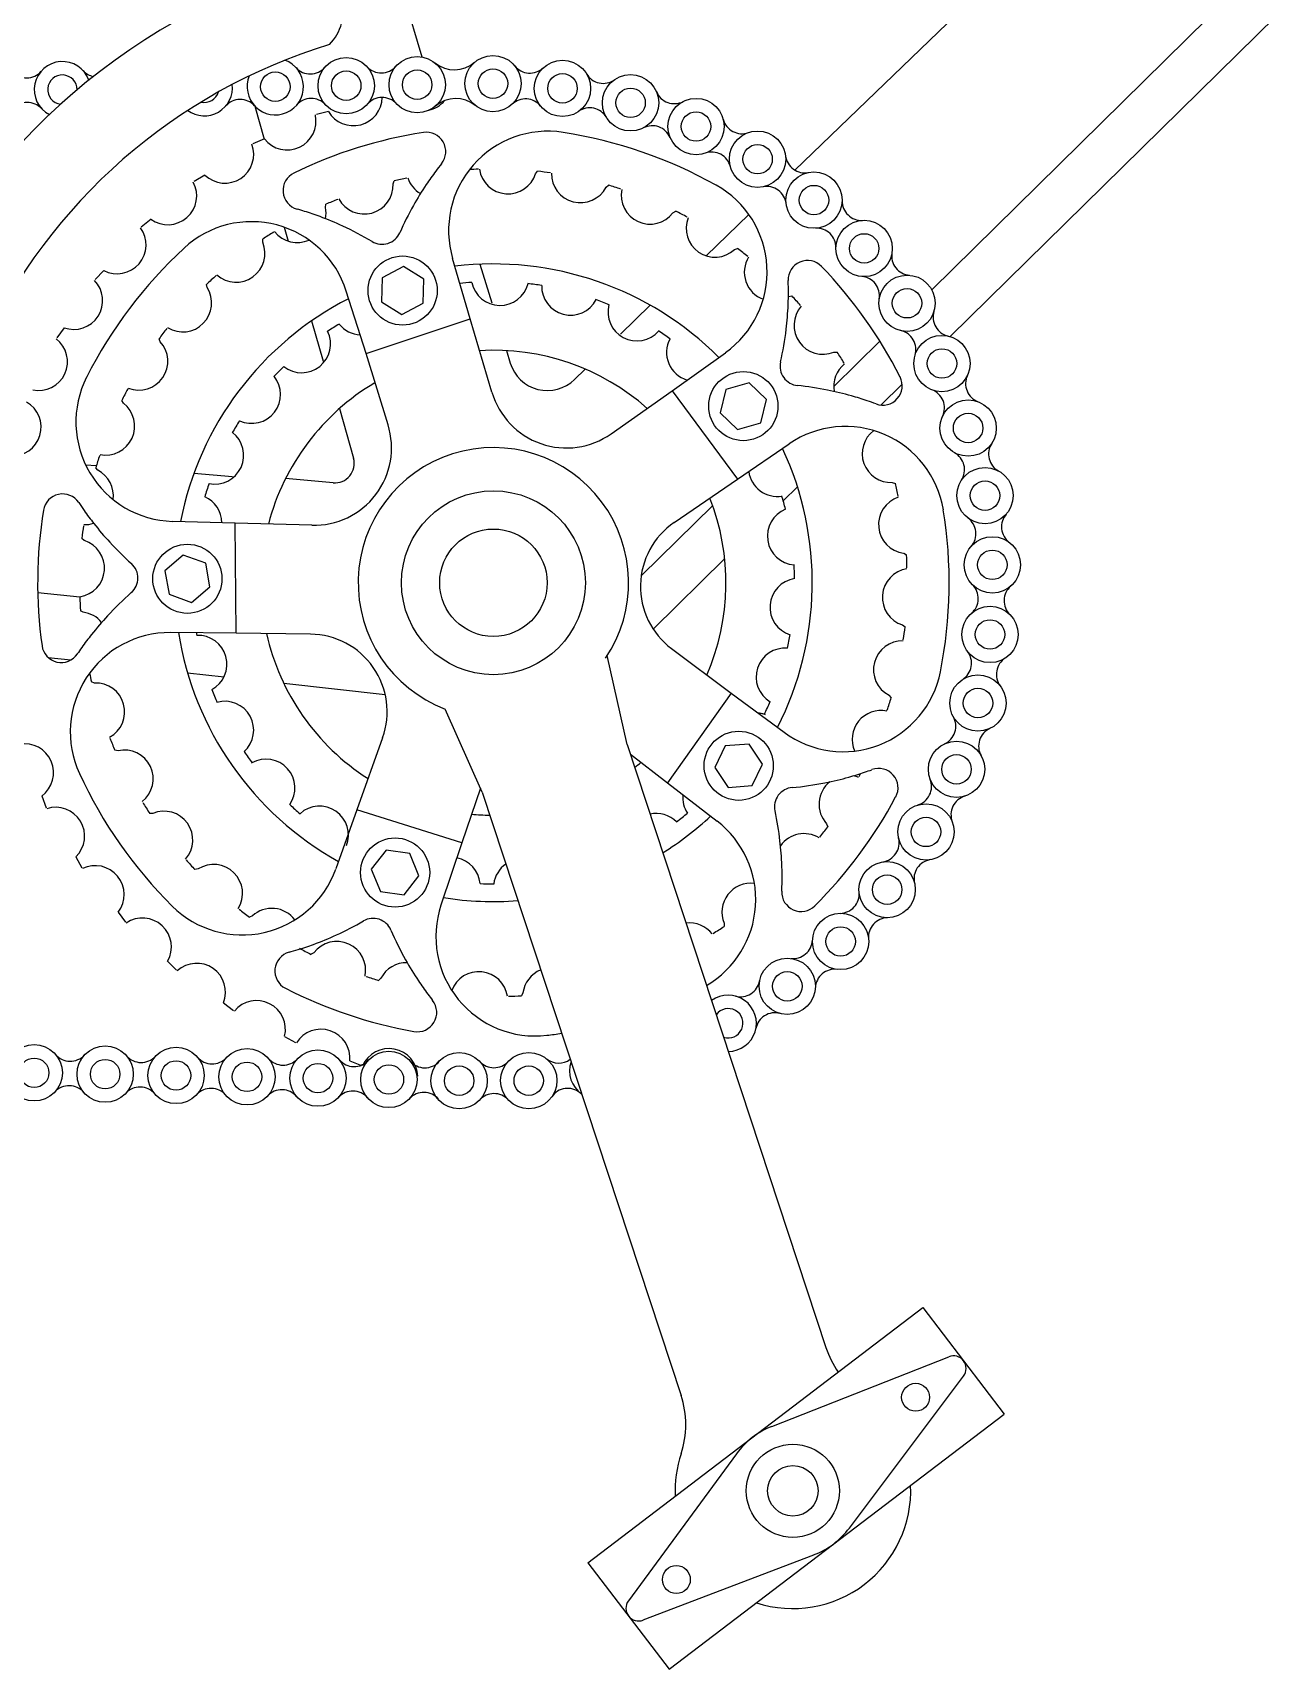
# Model space of a CAD drawing. Header units: millimetres. Extents: x -1371 to 325, y 0 to 965.
# Drawn here: x -713 to -486.3, y 82.5 to 383.6 of the extents above; entities that cross this region are included whole.
import ezdxf

# ---------------------------------------------------------------- set-up
doc = ezdxf.new("R2010")
doc.units = ezdxf.units.MM
doc.layers.add('ceco.net 411', color=7, linetype='Continuous', lineweight=25)

msp = doc.modelspace()

# ---------------------------------------------------------------- linework, layer by layer
at = {"layer": 'ceco.net 411'}
for p, q in [((-572.85, 358.31), (-238.88, 680.16)), ((-209.78, 668.9), (-547.68, 336.29)), ((-267.56, 600.08), (-544.28, 327.68)), ((-650.19, 408.53), (-641.48, 379.14)), ((-672.19, 370.11), (-670.48, 364.01)), ((-658.64, 369.11), (-660.88, 368.53)), ((-670.42, 364.04), (-672.54, 363.16)), ((-681.37, 357.39), (-683.35, 356.21)), ((-646.75, 355.77), (-646.56, 356.33)), ((-620.55, 357.65), (-620.18, 358.11)), ((-607.6, 355.16), (-607.15, 355.55)), ((-691.29, 349.27), (-693.09, 347.83)), ((-659.21, 351.45), (-659.12, 352.04)), ((-595.28, 350.46), (-594.77, 350.77)), ((-589.2, 342.56), (-581.33, 350.14)), ((-666.8, 347.82), (-666.05, 345.25)), ((-670.73, 345.03), (-670.74, 345.63)), ((-583.96, 343.69), (-583.41, 343.9)), ((-632.56, 330.98), (-635.81, 342.04)), ((-630.83, 341), (-628.63, 333.88)), ((-699.98, 339.86), (-701.57, 338.18)), ((-680.97, 336.71), (-681.08, 337.3)), ((-651.74, 324.55), (-655.38, 336.07)), ((-573.99, 335.06), (-573.41, 335.17)), ((-604.96, 328.11), (-599.5, 333.5)), ((-707.28, 329.32), (-708.62, 327.44)), ((-661.76, 330.58), (-659.6, 323.19)), ((-651.74, 324.55), (-632.56, 330.98)), ((-628.58, 317.45), (-632.56, 330.98)), ((-689.6, 326.74), (-689.81, 327.3)), ((-557.24, 326.87), (-565.72, 318.52)), ((-647.69, 311.47), (-651.74, 324.55)), ((-625.92, 325.1), (-625.21, 322.8)), ((-595.46, 317.71), (-585.63, 324.73)), ((-565.68, 324.83), (-565.08, 324.84)), ((-613.38, 319.82), (-611.46, 321.71)), ((-606.65, 309.81), (-595.46, 317.72)), ((-595.46, 317.72), (-583.41, 301.46)), ((-553.13, 318.96), (-557.06, 315.1)), ((-696.36, 315.43), (-696.67, 315.94)), ((-656.61, 314.47), (-654.04, 305.31)), ((-583.41, 301.46), (-573.9, 307.97)), ((-701.36, 303.89), (-703.29, 304.04)), ((-701.07, 303.11), (-701.46, 303.56)), ((-676.28, 301.91), (-683.42, 302.47)), ((-657.8, 300.8), (-666.53, 301.58)), ((-595.06, 293.49), (-583.41, 301.46)), ((-572.36, 300.03), (-574.99, 297.45)), ((-554.94, 300.85), (-554.38, 300.66)), ((-587.97, 296.62), (-601.06, 283.73)), ((-675.82, 293.37), (-687.35, 293.7)), ((-661.72, 292.97), (-675.82, 293.37)), ((-675.64, 273.14), (-675.82, 293.37)), ((-703.56, 290.16), (-704.02, 290.53)), ((-585.77, 286.84), (-598.93, 273.88)), ((-552.85, 287.83), (-552.33, 287.54)), ((-712.12, 280.58), (-704.38, 279.82)), ((-703.76, 276.97), (-704.28, 277.26)), ((-553.06, 274.65), (-552.59, 274.27)), ((-675.64, 273.14), (-687.71, 273.24)), ((-661.94, 272.95), (-675.64, 273.14)), ((-710.21, 268.66), (-706.01, 268.2)), ((-603.72, 252.66), (-607.36, 269.01)), ((-595.54, 270.28), (-584.57, 262.08)), ((-684.58, 265.85), (-677.85, 265.11)), ((-701.67, 263.95), (-702.23, 264.15)), ((-666.87, 263.9), (-648.22, 261.85)), ((-584.57, 262.08), (-596.31, 245.6)), ((-584.57, 262.07), (-574.86, 254.9)), ((-630.38, 243.87), (-637.18, 259.17)), ((-555.55, 261.7), (-555.16, 261.25)), ((-648.69, 253.89), (-653.42, 240.6)), ((-697.35, 251.49), (-697.94, 251.59)), ((-603.72, 252.66), (-567.14, 141.69)), ((-603.12, 250.84), (-596.31, 245.6)), ((-630.7, 244.59), (-634.12, 234.53)), ((-596.31, 245.6), (-587.18, 238.56)), ((-711.37, 243.17), (-710.55, 241.01)), ((-630.38, 243.87), (-593.8, 132.9)), ((-690.94, 239.97), (-691.53, 239.96)), ((-653.42, 240.6), (-657.29, 229.74)), ((-634.12, 234.53), (-653.42, 240.6)), ((-567.02, 238.06), (-566.8, 237.5)), ((-705.1, 231.99), (-703.99, 229.96)), ((-634.13, 234.53), (-637.95, 223.07)), ((-682.62, 229.74), (-683.2, 229.63)), ((-697.34, 221.79), (-695.96, 219.94)), ((-672.65, 221.11), (-673.2, 220.9)), ((-585.88, 219.77), (-585.87, 219.18)), ((-661.33, 214.34), (-661.84, 214.04)), ((-688.23, 212.77), (-686.61, 211.13)), ((-649.01, 209.64), (-649.46, 209.25)), ((-677.95, 205.11), (-676.12, 203.71)), ((-622.88, 206.95), (-623.17, 206.43)), ((-666.71, 198.95), (-664.7, 197.82)), ((-654.73, 194.42), (-652.58, 193.58)), ((-610.93, 102.11), (-549.31, 149.06)), ((-549.31, 149.06), (-534.38, 129.45)), ((-577.08, 127.2), (-544.54, 140.01)), ((-562.83, 108.49), (-541.84, 136.46)), ((-596, 82.51), (-534.38, 129.45)), ((-583.61, 122.17), (-603.49, 95.09)), ((-569.41, 103.53), (-600.8, 91.55)), ((-610.93, 102.11), (-596, 82.51))]:
    msp.add_line(p, q, dxfattribs=at)
for points in [[(-641.26, 333.83), (-641.12, 338.25), (-644.87, 340.57), (-648.76, 338.49), (-648.9, 334.07), (-645.15, 331.75)], [(-583.4, 310.61), (-579.15, 311.84), (-578.1, 316.13), (-581.29, 319.19), (-585.53, 317.96), (-586.58, 313.67)], [(-681.22, 285.98), (-685.38, 287.47), (-688.75, 284.62), (-687.97, 280.28), (-683.82, 278.78), (-680.44, 281.63)], [(-587.6, 248.41), (-585.12, 244.75), (-580.71, 245.07), (-578.79, 249.05), (-581.27, 252.7), (-585.67, 252.38)], [(-648.06, 233.18), (-650.77, 229.69), (-649.1, 225.6), (-644.72, 225), (-642.01, 228.49), (-643.68, 232.58)]]:
    msp.add_lwpolyline(points, close=True, dxfattribs=at)
for centre, radius in [((-628.39, 374.23), 5.18), ((-668.43, 373.66), 2.71), ((-655.38, 373.85), 5.18), ((-655.38, 373.85), 2.71), ((-642.33, 374.03), 5.18), ((-642.33, 374.03), 2.71), ((-628.39, 374.23), 2.71), ((-615.61, 373.35), 5.18), ((-615.61, 373.35), 2.71), ((-603.08, 370.7), 5.18), ((-603.08, 370.7), 2.71), ((-591.04, 366.33), 5.18), ((-591.04, 366.33), 2.71), ((-579.72, 360.32), 5.18), ((-579.72, 360.32), 2.71), ((-569.35, 352.8), 5.18), ((-569.35, 352.8), 2.71), ((-560.12, 343.91), 5.18), ((-560.12, 343.91), 2.71), ((-645.01, 336.16), 6.36), ((-552.23, 333.82), 5.18), ((-552.23, 333.82), 2.71), ((-545.81, 322.73), 5.18), ((-545.81, 322.73), 2.71), ((-582.34, 314.9), 6.36), ((-541, 310.86), 5.18), ((-541, 310.86), 2.71), ((-537.89, 298.43), 5.18), ((-537.89, 298.43), 2.71), ((-628.31, 282.4), 16.91), ((-628.31, 282.4), 9.88), ((-684.6, 283.13), 6.36), ((-536.54, 285.69), 5.18), ((-536.54, 285.69), 2.71), ((-536.97, 272.89), 5.18), ((-536.97, 272.89), 2.71), ((-539.19, 260.27), 5.18), ((-539.19, 260.27), 2.71), ((-583.19, 248.73), 6.36), ((-543.13, 248.08), 5.18), ((-543.13, 248.08), 2.71), ((-548.74, 236.56), 5.18), ((-548.74, 236.56), 2.71), ((-646.39, 229.09), 6.36), ((-555.89, 225.94), 5.18), ((-555.89, 225.94), 2.71), ((-564.45, 216.41), 5.18), ((-564.45, 216.41), 2.71), ((-574.26, 208.16), 5.18), ((-574.26, 208.16), 2.71), ((-712.77, 192.25), 5.18), ((-699.72, 192), 5.18), ((-686.68, 191.76), 5.18), ((-673.63, 191.51), 5.18), ((-660.58, 191.27), 5.18), ((-647.53, 191.02), 5.18), ((-634.62, 190.79), 5.18), ((-621.81, 190.8), 5.18), ((-712.77, 192.25), 2.71), ((-699.72, 192), 2.71), ((-686.68, 191.76), 2.71), ((-673.63, 191.51), 2.71), ((-660.58, 191.27), 2.71), ((-647.53, 191.02), 2.71), ((-634.62, 190.79), 2.71), ((-621.81, 190.8), 2.71), ((-550.65, 132.55), 2.57), ((-573.23, 115.34), 8.56), ((-573.23, 115.34), 4.64), ((-594.66, 99.02), 2.57)]:
    msp.add_circle(centre, radius, dxfattribs=at)
for centre, radius, start, end in [((-628.31, 282.4), 118.69, 106.5632, 157.9675), ((-664.86, 387.65), 8.94, 315.6818, 72.2932), ((-628.31, 282.4), 103.5, 106.9415, 155.3968), ((-714.18, 378.84), 3.57, 222.5858, 319.0359), ((-707.58, 373.11), 5.18, 19.9183, 242.3838), ((-701.13, 379.03), 3.57, 222.5858, 257.9664), ((-668.43, 373.66), 5.18, 157.3579, 70.1069), ((-661.99, 379.58), 3.57, 222.5858, 319.0359), ((-648.94, 379.77), 3.57, 222.5858, 319.0359), ((-635.48, 382.49), 5.71, 231.0074, 310.6143), ((-621.59, 379.73), 3.57, 218.9548, 313.1552), ((-707.58, 373.11), 2.71, 359.6771, 262.625), ((-681.48, 373.48), 5.18, 233.8567, 6.6976), ((-608.11, 377.84), 3.57, 210.9548, 305.1552), ((-714.02, 367.19), 3.57, 42.5858, 139.0359), ((-681.48, 373.48), 2.71, 257.1967, 343.3576), ((-674.87, 367.74), 3.57, 42.5858, 139.0359), ((-661.82, 367.93), 3.57, 42.5858, 139.0359), ((-654.06, 371.79), 5.31, 210.2572, 358.9029), ((-648.77, 368.11), 3.57, 42.5858, 139.0359), ((-641.37, 374.5), 5.31, 282.8676, 320.2085), ((-635.24, 365.77), 5.71, 51.0074, 130.6143), ((-622.41, 367.85), 3.57, 38.9548, 133.1552), ((-595.03, 374.11), 3.57, 202.9548, 297.1552), ((-666.25, 367.33), 5.31, 218.2572, 12.3077), ((-610.58, 366.2), 3.57, 30.9548, 125.1552), ((-582.59, 368.58), 3.57, 194.9548, 289.1552), ((-628.31, 282.4), 83.83, 98.8429, 115.9569), ((-640.65, 361.71), 3.57, 321.527, 98.8429), ((-618.28, 347.2), 18.27, 81.2039, 196.3827), ((-628.31, 282.4), 83.83, 60.7337, 81.2039), ((-599.09, 362.91), 3.57, 22.9548, 117.1552), ((-677.7, 361.23), 5.31, 226.2572, 20.3077), ((-588.17, 358.07), 3.57, 14.9548, 109.1552), ((-592.17, 323.19), 58.35, 141.527, 143.2312), ((-630.1, 302.85), 55.63, 90.9923, 92.6784), ((-625.62, 359.25), 5.31, 188.4311, 342.4816), ((-571.04, 361.38), 3.57, 186.9548, 281.1552), ((-688.19, 353.58), 5.31, 234.2572, 28.3077), ((-663.44, 354.57), 3.57, 115.9569, 254.0375), ((-652.06, 355.54), 5.31, 208.4311, 2.4816), ((-633.62, 302.22), 55.63, 100.9923, 103.451), ((-639, 358.55), 5.31, 198.4311, 239.1068), ((-592.17, 323.19), 58.35, 146.1858, 150.6349), ((-592.17, 323.19), 58.35, 143.2312, 146.1858), ((-626.52, 302.85), 55.63, 80.9923, 83.451), ((-612.31, 357.62), 5.31, 178.4311, 332.4816), ((-623, 302.23), 55.63, 70.9923, 73.451), ((-596.25, 339.6), 18.27, 305.5549, 60.7337), ((-578.03, 351.74), 3.57, 6.9548, 101.1552), ((-636.98, 301), 55.63, 110.9923, 113.451), ((-599.49, 353.69), 5.31, 168.4311, 322.4816), ((-560.61, 352.64), 3.57, 178.9548, 273.1552), ((-680.47, 295.04), 58.35, 72.6303, 74.0375), ((-680.47, 295.04), 58.35, 69.6757, 72.6303), ((-680.47, 295.04), 58.35, 65.2266, 69.6757), ((-664.4, 350.3), 5.31, 349.8675, 12.4816), ((-592.17, 323.19), 58.35, 150.6349, 156.1344), ((-619.64, 301), 55.63, 60.9923, 63.451), ((-587.55, 347.61), 5.31, 158.4311, 312.4816), ((-697.51, 344.56), 5.31, 242.2572, 36.3077), ((-672.8, 330.56), 18.27, 17.5549, 132.7337), ((-640.08, 299.21), 55.63, 120.9923, 123.451), ((-664.4, 350.3), 5.31, 218.4311, 294.2208), ((-680.47, 295.04), 58.35, 59.2331, 65.2266), ((-648.79, 348.24), 3.57, 239.2331, 336.1344), ((-568.87, 344.07), 3.57, 358.9548, 93.1552), ((-628.31, 282.4), 83.83, 132.7337, 153.2039), ((-675.64, 343), 5.31, 228.4311, 22.4816), ((-616.54, 299.21), 55.63, 50.9923, 53.451), ((-628.31, 282.4), 58.65, 45.0002, 96.9374), ((-576.85, 339.54), 5.31, 148.4311, 249.6734), ((-570.53, 338.12), 3.57, 43.9569, 182.0375), ((-628.31, 282.4), 83.83, 26.8429, 43.9569), ((-551.49, 342.54), 3.57, 170.9548, 265.1552), ((-705.49, 334.32), 5.31, 250.2572, 44.3077), ((-642.82, 296.91), 55.63, 130.9923, 133.451), ((-628.28, 282.17), 55.63, 94.1283, 96.3787), ((-627.08, 338.74), 5.31, 191.7644, 345.8149), ((-628.33, 282.17), 55.63, 80.795, 83.451), ((-632.4, 335.91), 58.35, 0.6303, 2.0375), ((-560.86, 335.2), 3.57, 350.9548, 85.1552), ((-685.45, 333.86), 5.31, 238.4311, 32.4816), ((-628.31, 282.4), 58.65, 117.0002, 168.9374), ((-614.12, 336.94), 5.31, 178.4311, 332.4816), ((-628.38, 282.18), 55.63, 67.4617, 70.1176), ((-632.4, 335.91), 58.35, 357.6757, 0.6303), ((-613.8, 296.91), 55.63, 40.9923, 43.451), ((-601.93, 332.2), 5.31, 165.0977, 319.1482), ((-632.4, 335.91), 58.35, 353.2266, 357.6757), ((-567.71, 329.74), 5.31, 138.4311, 292.4816), ((-543.87, 331.26), 3.57, 162.9548, 257.1552), ((-645.12, 294.17), 55.63, 140.9923, 143.451), ((-663.58, 326.35), 5.31, 231.7644, 25.8149), ((-628.18, 282.21), 55.63, 120.795, 123.451), ((-652.5, 333.3), 5.31, 218.4311, 266.4751), ((-628.43, 282.21), 55.63, 54.1283, 56.7843), ((-632.4, 335.91), 58.35, 347.2331, 353.2266), ((-554.17, 325.3), 3.57, 342.9548, 77.1552), ((-711.96, 323.07), 5.31, 258.2572, 52.3077), ((-693.51, 323.16), 5.31, 248.4311, 42.4816), ((-628.31, 282.4), 42.77, 48.6144, 93.3759), ((-591.15, 324.77), 5.31, 151.7644, 253.2099), ((-628.14, 282.24), 55.63, 134.1283, 136.7843), ((-618.39, 324.9), 7.14, 197.1564, 314.579), ((-572.02, 322.23), 3.57, 167.2331, 264.1344), ((-560.41, 318.5), 5.31, 128.4311, 189.8329), ((-611.5, 294.17), 55.63, 30.9923, 33.451), ((-686.83, 311.96), 18.27, 153.2039, 268.3827), ((-672.77, 317.03), 5.31, 245.0977, 39.1482), ((-628.31, 282.4), 42.77, 120.6144, 165.3759), ((-556.69, 318.65), 3.57, 249.527, 26.8429), ((-537.89, 319.03), 3.57, 154.9548, 249.1552), ((-646.91, 291.07), 55.63, 150.9923, 153.451), ((-614.88, 321.47), 14.27, 196.3827, 305.2196), ((-578.34, 260.64), 58.35, 78.6349, 84.1344), ((-578.34, 260.64), 58.35, 74.1858, 78.6349), ((-578.34, 260.64), 58.35, 71.2312, 74.1858), ((-548.92, 314.56), 3.57, 334.9548, 69.1552), ((-716.81, 311.04), 5.31, 266.2572, 60.3077), ((-699.6, 311.21), 5.31, 258.4311, 52.4816), ((-578.34, 260.64), 58.35, 69.527, 71.2312), ((-628.11, 282.29), 55.63, 147.4617, 150.1176), ((-661.32, 307.24), 14.27, 268.3827, 17.2196), ((-563.58, 292.89), 18.27, 9.2039, 124.3827), ((-555.17, 306.16), 5.31, 127.0251, 272.4816), ((-679.55, 305.84), 5.31, 258.4311, 52.4816), ((-628.31, 282.4), 24.87, 326.0901, 249.0893), ((-628.31, 282.4), 58.65, 333.0002, 24.9374), ((-533.67, 306.09), 3.57, 146.9548, 241.1552), ((-648.13, 287.71), 55.63, 160.9923, 163.451), ((-657.48, 304.35), 3.57, 264.8544, 15.6448), ((-545.22, 303.2), 3.57, 326.9548, 61.1552), ((-703.52, 298.4), 5.31, 352.4947, 62.4816), ((-576.09, 303.59), 5.31, 187.8581, 279.1482), ((-707.55, 295.17), 3.57, 33.527, 170.8429), ((-628.08, 282.34), 55.63, 160.795, 163.451), ((-683.58, 293.39), 5.31, 0.5694, 65.8149), ((-628.53, 282.33), 55.63, 14.1283, 16.7843), ((-552.16, 293.1), 5.31, 108.4311, 262.4816), ((-608.48, 287.72), 55.63, 10.9923, 13.451), ((-628.31, 282.4), 83.83, 170.8429, 187.9569), ((-655.94, 329.37), 58.35, 213.527, 215.2312), ((-655.94, 329.37), 58.35, 215.2312, 218.1858), ((-628.31, 282.4), 42.77, 336.6144, 21.3759), ((-572.61, 290.98), 5.31, 111.7644, 265.8149), ((-628.31, 282.4), 83.83, 348.7337, 9.2039), ((-648.75, 284.19), 55.63, 170.9923, 173.451), ((-703.52, 298.4), 5.31, 268.4311, 288.4377), ((-655.94, 329.37), 58.35, 218.1858, 222.6349), ((-587, 281.71), 14.27, 124.3827, 233.2196), ((-543.13, 291.44), 3.57, 318.9548, 53.1552), ((-531.29, 292.69), 3.57, 138.9548, 233.1552), ((-705.15, 285.09), 5.31, 278.4311, 72.4816), ((-655.94, 329.37), 58.35, 222.6349, 228.1344), ((-607.86, 284.19), 55.63, 0.9923, 3.451), ((-697.26, 283.26), 3.57, 311.2331, 48.1344), ((-572.13, 277.9), 5.31, 98.4311, 252.4816), ((-628.54, 282.39), 55.63, 0.795, 3.451), ((-551.46, 279.71), 5.31, 98.4311, 252.4816), ((-656.45, 236.7), 58.35, 131.2331, 137.2266), ((-542.7, 279.49), 3.57, 310.9548, 45.1552), ((-530.81, 279.09), 3.57, 130.9548, 225.1552), ((-648.75, 280.61), 55.63, 180.795, 183.451), ((-704.45, 271.71), 5.31, 39.7845, 82.4816), ((-656.45, 236.7), 58.35, 137.2266, 141.6757), ((-607.86, 280.62), 55.63, 350.9923, 353.451), ((-687.86, 254.97), 18.27, 89.5549, 204.7337), ((-656.45, 236.7), 58.35, 141.6757, 144.6303), ((-628.31, 282.4), 58.65, 189.0002, 240.9374), ((-628.08, 282.44), 55.63, 189.5629, 190.1176), ((-682.63, 267.41), 5.31, 298.4311, 92.4816), ((-628.31, 282.4), 42.77, 192.6144, 237.3759), ((-662.13, 258.68), 14.27, 340.3827, 89.2196), ((-628.53, 282.44), 55.63, 347.4617, 350.1176), ((-553.09, 266.41), 5.31, 88.4311, 242.4816), ((-707.8, 271.29), 3.57, 187.9569, 326.0375), ((-656.45, 236.7), 58.35, 144.6303, 146.0375), ((-574.68, 265.07), 5.31, 85.0977, 239.1482), ((-543.94, 267.61), 3.57, 302.9548, 37.1552), ((-532.22, 265.55), 3.57, 122.9548, 217.1552), ((-648.13, 277.09), 55.63, 191.7441, 193.451), ((-564, 269.59), 18.27, 233.5549, 348.7337), ((-701.44, 258.65), 5.31, 298.4311, 92.4816), ((-628.09, 282.49), 55.63, 200.795, 203.451), ((-677.71, 255.29), 5.31, 311.7644, 105.8149), ((-628.52, 282.49), 55.63, 334.1283, 336.7843), ((-608.48, 277.09), 55.63, 340.9923, 343.451), ((-580.12, 253.17), 5.31, 71.7644, 85.3215), ((-579.91, 253.08), 5.31, 71.7644, 86.3873), ((-557.01, 253.59), 5.31, 78.4311, 203.774), ((-546.82, 256.01), 3.57, 294.9548, 29.1552), ((-646.9, 273.73), 55.63, 200.9923, 203.451), ((-535.5, 252.34), 3.57, 114.9548, 209.1552), ((-714.51, 247.45), 5.31, 306.2572, 100.3077), ((-696.2, 246.31), 5.31, 308.4311, 102.4816), ((-628.12, 282.54), 55.63, 214.1283, 216.7843), ((-670.13, 244.63), 5.31, 325.0977, 119.1482), ((-628.31, 282.4), 83.83, 204.7337, 225.2039), ((-628.31, 282.4), 42.77, 307.4045, 309.3759), ((-578.68, 302.83), 58.35, 285.6757, 288.6303), ((-609.71, 273.73), 55.63, 330.9923, 331.6435), ((-578.68, 302.83), 58.35, 288.6303, 290.0375), ((-557.46, 244.67), 3.57, 331.9569, 110.0375), ((-573.03, 241.18), 3.57, 95.2331, 192.1344), ((-578.68, 302.83), 58.35, 275.2331, 281.2266), ((-563.1, 241.65), 5.31, 128.7977, 222.4816), ((-578.68, 302.83), 58.35, 281.2266, 285.6757), ((-563.1, 241.65), 5.31, 68.4311, 79.7727), ((-551.29, 244.93), 3.57, 286.9548, 21.1552), ((-708.81, 235.79), 5.31, 314.2572, 108.3077), ((-645.12, 270.63), 55.63, 210.9923, 213.451), ((-628.16, 282.58), 55.63, 227.4617, 230.1176), ((-660.29, 236), 5.31, 338.4311, 132.4816), ((-588.16, 242.85), 5.31, 174.1678, 212.4816), ((-628.31, 282.4), 83.83, 314.8429, 331.9569), ((-540.58, 239.72), 3.57, 106.9548, 201.1552), ((-688.91, 235.07), 5.31, 318.4311, 112.4816), ((-628.31, 282.4), 42.77, 264.6144, 269.0871), ((-598.37, 234.66), 5.31, 45.0977, 102.2923), ((-628.31, 282.4), 58.65, 302.0907, 312.9374), ((-628.45, 282.58), 55.63, 307.4617, 310.1176), ((-598.33, 224.09), 18.27, 300.3362, 52.3827), ((-633.56, 228.16), 58.35, 6.6349, 12.1344), ((-633.56, 228.16), 58.35, 2.1858, 6.6349), ((-571.17, 230.94), 5.31, 58.4311, 144.8377), ((-611.49, 270.63), 55.63, 320.9923, 323.451), ((-557.25, 234.57), 3.57, 278.9548, 13.1552), ((-701.54, 225.04), 5.31, 322.2572, 116.3077), ((-674.5, 235.87), 18.27, 225.2039, 340.3827), ((-642.82, 267.89), 55.63, 220.9923, 223.451), ((-679.76, 225.26), 5.31, 328.4311, 122.4816), ((-636.06, 226.58), 5.31, 5.0977, 78.8927), ((-622.98, 226.3), 5.31, 124.9806, 172.4816), ((-633.56, 228.16), 58.35, 359.2312, 2.1858), ((-547.38, 227.93), 3.57, 98.9548, 193.1552), ((-628.31, 282.63), 55.63, 267.4617, 270.1176), ((-580.97, 221.8), 5.31, 82.849, 202.4816), ((-633.56, 228.16), 58.35, 357.527, 359.2312), ((-620.62, 217.29), 18.27, 161.5549, 276.7337), ((-628.31, 282.4), 58.65, 261.0002, 274.4009), ((-571.71, 225.49), 3.57, 177.527, 314.8429), ((-564.6, 225.15), 3.57, 270.9548, 5.1552), ((-692.84, 215.41), 5.31, 330.2572, 124.3077), ((-640.07, 265.59), 55.63, 230.9923, 233.451), ((-669.06, 217.19), 5.31, 36.9384, 132.4816), ((-681.52, 270.64), 58.35, 294.6349, 300.1344), ((-650.43, 217.09), 3.57, 23.2331, 120.1344), ((-592.21, 214.5), 5.31, 38.4311, 97.2277), ((-555.75, 217.19), 3.57, 90.9548, 185.1552), ((-681.52, 270.64), 58.35, 290.1858, 294.6349), ((-593.54, 241.52), 58.35, 203.2331, 209.2266), ((-616.53, 265.59), 55.63, 300.9923, 303.451), ((-664.94, 210.98), 3.57, 105.527, 242.8429), ((-681.52, 270.64), 58.35, 285.527, 287.2312), ((-681.52, 270.64), 58.35, 287.2312, 290.1858), ((-636.98, 263.8), 55.63, 240.9923, 243.451), ((-657.12, 211.11), 5.31, 348.4311, 142.4816), ((-573.19, 216.84), 3.57, 262.9548, 357.1552), ((-682.89, 207.08), 5.31, 338.2572, 132.3077), ((-644.3, 207.19), 5.31, 88.4592, 152.4816), ((-593.54, 241.52), 58.35, 209.2266, 213.6757), ((-631, 205.55), 5.31, 8.4311, 159.6788), ((-617.61, 206.25), 5.31, 112.0358, 172.4816), ((-565.53, 207.73), 3.57, 82.9548, 177.1552), ((-628.31, 282.4), 83.83, 242.8429, 259.9569), ((-633.61, 262.58), 55.63, 250.9923, 253.451), ((-593.54, 241.52), 58.35, 213.6757, 216.6303), ((-582.85, 209.81), 3.57, 254.9548, 349.1552), ((-671.87, 200.22), 5.31, 346.2572, 140.3077), ((-642.3, 203.36), 3.57, 259.9569, 38.0375), ((-593.54, 241.52), 58.35, 216.6303, 218.0375), ((-626.51, 261.96), 55.63, 270.9923, 273.451), ((-585.12, 201.36), 5.18, 270.1402, 126.3514), ((-585.12, 201.36), 2.71, 251.8124, 144.6792), ((-576.53, 199.72), 3.57, 74.9548, 169.1552), ((-660.01, 194.95), 5.31, 354.2572, 148.3077), ((-628.31, 282.4), 83.83, 276.7337, 278.6078), ((-647.53, 191.39), 5.31, 2.2572, 156.3077), ((-706.14, 197.95), 3.57, 220.696, 317.146), ((-693.09, 197.71), 3.57, 220.696, 317.146), ((-680.04, 197.46), 3.57, 220.696, 317.146), ((-666.99, 197.22), 3.57, 220.696, 317.146), ((-653.94, 196.97), 3.57, 220.696, 317.146), ((-640.9, 196.73), 3.57, 220.696, 317.146), ((-628.22, 196.75), 3.57, 222.9548, 317.1552), ((-616.3, 197.6), 3.57, 230.9548, 306.5077), ((-609.13, 192.6), 5.18, 161.2354, 235.2562), ((-706.36, 186.3), 3.57, 40.696, 137.146), ((-693.31, 186.05), 3.57, 40.696, 137.146), ((-680.26, 185.81), 3.57, 40.696, 137.146), ((-667.21, 185.56), 3.57, 40.696, 137.146), ((-654.16, 185.32), 3.57, 40.696, 137.146), ((-641.12, 185.07), 3.57, 40.696, 137.146), ((-628.21, 184.85), 3.57, 42.9548, 137.1552), ((-614.64, 185.81), 3.57, 50.9548, 145.1552), ((-550.87, 147.05), 17.13, 198.2458, 215.1162), ((-543.69, 137.85), 2.32, 323.1131, 111.4873), ((-610.06, 127.53), 17.13, 341.687, 18.2458), ((-571.64, 113.39), 14.84, 111.4873, 143.7116), ((-573.23, 115.34), 21.67, 161.687, 182.6451), ((-573.23, 115.34), 21.67, 251.9552, 2.6451), ((-574.7, 117.4), 14.84, 290.8888, 323.1131), ((-601.62, 93.72), 2.32, 143.7116, 290.8888)]:
    msp.add_arc(centre, radius, start, end, dxfattribs=at)

doc.saveas('drawing.dxf')
